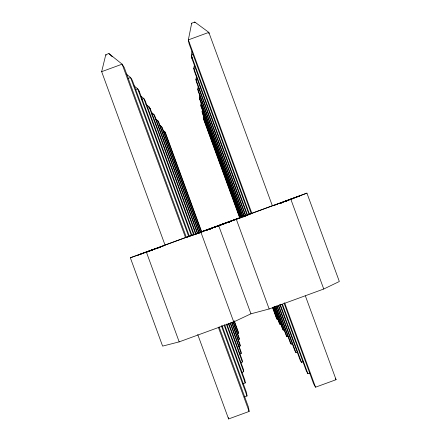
<?xml version="1.0" encoding="UTF-8"?>
<svg xmlns="http://www.w3.org/2000/svg" width="441" height="441" viewBox="0 0 441 441"><rect width="100%" height="100%" fill="white"/><g stroke="black" fill="none" stroke-linecap="round" stroke-linejoin="round"><path stroke-width="0.66" d="M192.083 51.211L191.289 55.241L249.54 214.315L249.044 214.524L191.912 58.504L192.1 57.159M242.627 216.52L199.745 99.396L199.938 98.056M241.53 216.989L201.135 106.667L201.328 105.344M240.549 217.407L202.375 113.144L202.568 111.827M203.488 116.286L203.488 118.954L239.672 217.782M201.135 106.667L200.82 105.03L201.316 102.384M202.59 109.015L202.094 111.683L202.375 113.144M199.889 94.903L199.387 97.549L199.745 99.396M198.274 86.419L197.766 89.076L198.169 91.177L243.867 215.991M196.432 76.712L195.914 79.402L196.377 81.806L245.521 216.029M194.542 64.32L193.775 68.245L194.31 71.029L247.153 215.335M191.686 23.191L188.346 39.888L189.09 43.758L251.276 213.571L272.373 205.815L208.83 32.38L194.801 22.05L191.686 23.191L191.791 23.842M101.662 71.674L122.135 64.166L185.545 237.589L165.044 245.091L101.662 71.674L105.785 54.695L108.894 53.554L122.135 64.166L124.257 67.528L186.35 237.335M323.744 289.02L339.338 281.501L306.936 193.136L130.343 257.764L162.608 346.113L179.184 341.869L233.73 321.924L250.946 313.816L269.159 308.976L323.744 289.02L290.757 199.029M286.661 200.986L288.397 200.313M291.242 199.211L292.355 198.781M296.021 197.364L299.941 195.843L285.029 201.272L306.936 193.136M128.05 78.421L130.553 77.506L132.344 80.339L189.398 236.354L186.218 237.49M193.164 54.552L191.289 55.241L191.912 58.504M135.762 89.512L137.686 88.806L139.218 91.226L191.989 235.522L191.411 235.709L137.686 88.806L134.075 85.879M195.705 67.539L193.775 68.245L247.572 215.153M141.875 99.208L143.81 98.497L145.128 100.592L194.216 234.805M197.204 78.928L195.914 79.402L245.885 215.875M147.233 107.593L149.119 106.904L150.271 108.729L196.151 234.182M199.023 88.619L197.766 89.076L244.424 216.498M151.842 114.974L153.766 114.269L154.78 115.873L197.855 233.636M200.672 97.081L199.387 97.549L243.14 217.044M156.605 121.231L157.867 120.768L158.766 122.196L199.117 232.512M160.265 127.008L161.516 126.55L162.321 127.824L200.457 232.082M203.351 111.22L202.094 111.683L240.769 217.314M163.534 132.184L164.785 131.721L165.507 132.868L201.658 231.696M204.492 117.179L203.235 117.637L240.108 218.345M152.321 249.981L145.48 252.495L148.628 251.414M154.185 249.292L157.917 247.919M186.174 237.451L235.158 219.524L218.615 225.461L250.946 313.816M233.019 220.434L204.448 230.891L216.305 226.569M150.552 250.747L152.465 250.041M157.569 248.167L160.756 246.993L156.29 248.619M211.498 228.416L205.864 230.483L211.542 228.41M214.629 227.264L216.509 226.575M217.76 226.117L234.27 219.976M295.387 197.596L280.206 203.169L292.146 198.819M218.003 226.123L219.927 225.417L217.854 226.112M220.373 225.191L224.75 223.587M227.876 222.435L229.755 221.746L226.575 222.898M282.433 202.458L279.258 203.621L282.532 202.436M284.335 201.757L287.51 200.594M227.716 222.589L229.645 221.878M153.589 249.374L165.088 245.168M235.797 219.293L251.144 213.676M272.88 205.721L284.39 201.509M135.58 255.945L152.95 249.612L138.215 255.03L142.625 253.498M158.54 247.693L164.355 245.565M190.22 236.1L203.803 231.128M234.915 219.745L241.387 217.374M243.327 216.663L248.504 214.773M250.163 214.083L251.42 213.626M273.089 205.771L277.615 204.117M144.538 252.803L155.993 248.619M194.905 234.496L196.84 233.785M198.775 233.08L202 231.9M217.556 226.117L219.64 225.428M220.268 225.197L224.684 223.587M233.51 220.368L238.024 218.714M241.894 217.297L246.409 215.643M149.267 251.177L152.459 250.014M198.775 233.173L201.972 231.999M227.683 222.589L229.618 221.878M280.785 203.169L282.692 202.474M218.08 226.123L220.02 225.412M237.258 333.738L238.515 333.28L238.333 331.957L234.309 320.954M272.637 307.829L276.38 318.049L277.031 319.196L278.288 318.738M238.068 339.719L239.325 339.261L239.127 337.789L233.261 321.765M273.387 307.096L279.252 323.121L279.98 324.4L281.237 323.942M238.961 346.406L240.229 345.942L240.009 344.294L231.966 322.316M274.412 306.804L282.455 328.782L283.271 330.215L284.539 329.752M239.965 353.93L241.249 353.462L241.001 351.604L230.445 322.74M275.487 306.275L286.055 335.138L286.97 336.753L288.26 336.285M240.521 362.667L242.407 361.978L242.12 359.867L228.747 323.297M276.739 305.756L290.123 342.321L291.165 344.162L292.422 343.699M241.789 372.413L243.73 371.702L243.399 369.282L226.839 324.003M278.183 305.233L294.764 350.518L295.955 352.618L297.251 352.15M242.677 383.863L245.251 382.926L244.871 380.12L224.557 324.576M279.759 304.395L300.101 359.939L301.484 362.381L303.414 361.675M244.518 396.922L247.026 396.001L246.58 392.722L221.994 325.486M281.92 304.307L306.308 370.903L307.923 373.759L309.808 373.069M197.739 334.543L228.587 418.95L249.121 411.453L248.592 407.556L219.105 326.908M284.081 303.154L313.617 383.808L315.536 387.192L336.081 379.69L305.387 295.922M202.788 231.371L219.304 225.439M130.343 257.764L134.996 256.144M126.302 74.077L130.553 77.506L188.72 236.569M141.159 96.342L143.81 98.497L193.72 234.965M145.982 104.346L149.119 106.904L195.484 233.675M151.687 112.565L153.766 114.269L197.469 233.763M155.271 118.64L157.867 120.768L199.018 233.261M159.427 124.831L161.516 126.55L200.39 232.82M163.198 130.415L164.785 131.721L201.62 232.429M159.311 125.178L160.816 126.501M164.504 131.986L165.507 132.868M149.279 107.858L150.271 108.729M138.209 90.328L139.218 91.226M112.262 56.795L108.894 53.554M335.298 378.615L336.081 379.69M105.785 54.695L106.165 55.246M251.861 213.323L188.346 39.888L208.83 32.38L208.935 33.72M284.621 302.78L315.536 387.192M282.483 304.284L307.923 373.759M280.189 304.235L301.484 362.381M278.706 305.508L295.955 352.618M277.229 306.104L291.165 344.162M275.89 306.489L286.97 336.753M200.82 105.03L241.773 216.884M274.594 306.517L283.271 330.215M273.635 307.079L279.98 324.4M272.77 307.559L277.031 319.196M236.216 218.984L269.159 308.976M234.017 320.993L238.515 333.28M200.815 231.944L233.73 321.924M232.991 321.941L239.325 339.261M231.795 322.889L240.229 345.942M230.185 323.203L241.249 353.462M228.251 323.275L242.407 361.978M226.498 324.598L243.73 371.702M224.221 325.425L245.251 382.926M221.388 325.888L247.026 396.001M218.493 327.685L249.121 411.453M146.313 251.888L179.184 341.869M194.801 22.05L194.894 22.706M228.559 417.599L228.587 418.95M211.586 228.477L208.373 229.656L211.619 228.477"/></g></svg>
